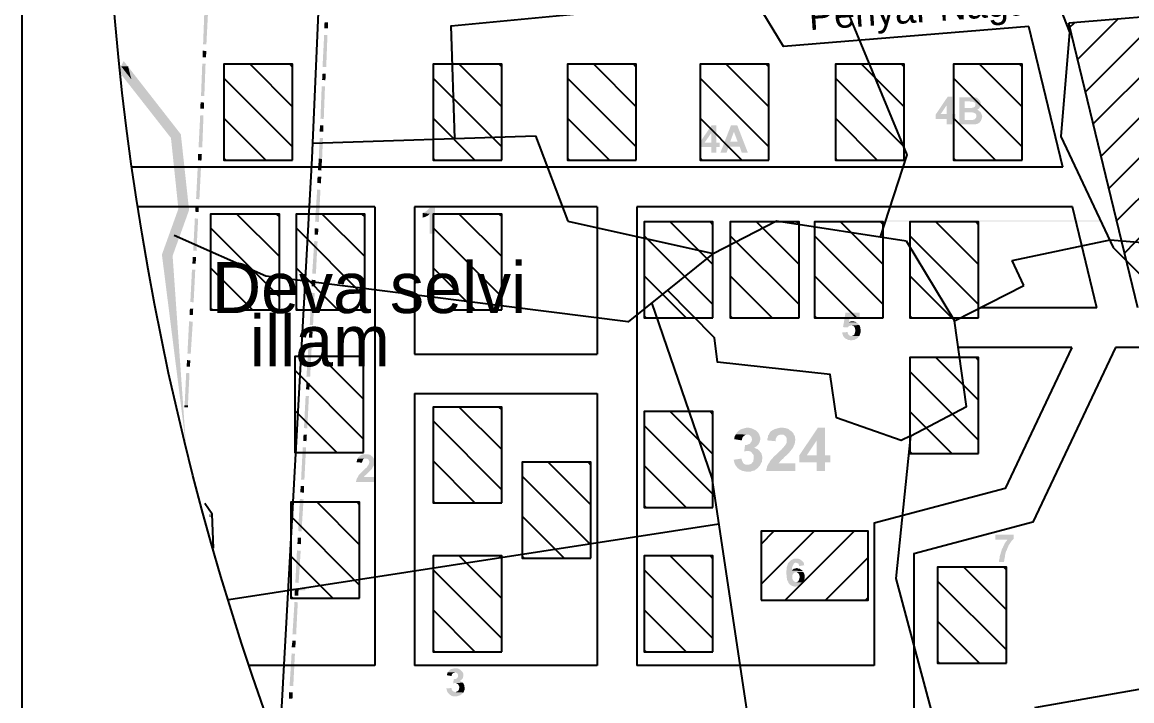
# Model space of a CAD drawing. Header units: metres. Extents: x 297 to 3998, y 336 to 1712.
# Drawn here: x 2798.4 to 2994.3, y 844.6 to 964.4 of the extents above; entities that cross this region are included whole.
import ezdxf

# ---------------------------------------------------------------- set-up
doc = ezdxf.new("R2010")
doc.units = ezdxf.units.M
doc.header["$MEASUREMENT"] = 0
doc.styles.get("Standard").update_dxf_attribs({"font": 'CENSCBK.TTF'})
pattern_1 = [(45, (-2513.5867, 677.9554), (-3.535534, 3.535534), [])]

msp = doc.modelspace()

# ---------------------------------------------------------------- hatches: boundary and pattern name
at = {"linetype": 'Continuous'}
for color, points in [(0, [(2830.528, 966.236), (2830.892, 960.491), (2830.31, 960.491)]), (0, [(2831.183, 966.163), (2830.528, 966.236), (2830.892, 960.491)]), (0, [(2851.69, 963.327), (2852.345, 963.327), (2851.763, 964.418)]), (0, [(2852.345, 963.327), (2851.763, 964.418), (2852.345, 964.418)]), (0, [(2851.399, 956.491), (2852.054, 956.491), (2851.69, 962.163)]), (0, [(2852.054, 956.491), (2851.69, 962.163), (2852.272, 962.163)]), (0, [(2874.598, 943.91), (2874.961, 943.91), (2873.943, 963.909)]), (0, [(2874.961, 943.91), (2873.943, 963.909), (2874.307, 963.618)]), (0, [(2830.892, 959.327), (2830.237, 959.4), (2830.819, 958.236)]), (0, [(2830.237, 959.4), (2830.819, 958.236), (2830.237, 958.236)]), (1, [(2826.383, 944.637), (2815.402, 955.764), (2816.275, 957.582)]), (0, [(2815.838, 956.637), (2816.347, 955.982), (2817.22, 955.982)]), (0, [(2815.838, 956.637), (2817.074, 956.637), (2817.22, 955.982)]), (0, [(2830.164, 957.073), (2830.528, 951.401), (2829.946, 951.401)]), (0, [(2830.746, 957.073), (2830.164, 957.073), (2830.528, 951.401)]), (1, [(2824.638, 943.983), (2826.383, 944.637), (2815.402, 955.764)]), (0, [(2816.347, 955.982), (2817.22, 955.982), (2817.656, 954.309)]), (0, [(2851.327, 954.237), (2851.908, 954.164), (2851.399, 955.328)]), (0, [(2851.908, 954.164), (2851.399, 955.328), (2851.981, 955.328)]), (0, [(2851.036, 947.401), (2851.618, 947.328), (2851.254, 953.073)]), (0, [(2851.618, 947.328), (2851.254, 953.073), (2851.836, 953.073)]), (0, [(2962.592, 951.255), (2961.792, 951.255), (2959.683, 948.128), (2959.683, 947.328), (2961.646, 947.328), (2961.646, 946.383), (2962.592, 946.383), (2962.592, 947.328), (2963.173, 947.328), (2963.173, 948.201), (2960.555, 948.201), (2961.646, 949.801)]), (0, [(2962.592, 951.255), (2961.646, 949.801), (2961.646, 948.201), (2960.555, 948.201), (2962.592, 948.201)]), (0, [(2965.719, 951.182), (2963.828, 951.182), (2963.828, 946.383), (2965.428, 946.383), (2965.791, 946.383), (2966.082, 946.383), (2966.373, 946.383), (2966.664, 946.383), (2966.955, 946.455), (2967.246, 946.601), (2967.464, 946.746), (2967.682, 947.037), (2967.682, 947.11), (2964.773, 947.183), (2964.773, 948.492), (2965.573, 948.492), (2967.61, 948.492), (2967.61, 948.564), (2967.391, 948.71), (2967.246, 948.855), (2967.1, 948.928), (2966.955, 948.928), (2967.1, 949.001), (2967.173, 949.073), (2967.319, 949.146), (2967.391, 949.292), (2964.773, 949.292), (2964.773, 950.455), (2965.355, 950.455), (2967.537, 950.455), (2967.464, 950.528), (2967.464, 950.601), (2967.028, 951.037), (2966.882, 951.11), (2966.737, 951.11), (2966.591, 951.182), (2966.519, 951.182), (2966.373, 951.182), (2965.937, 951.182)]), (0, [(2967.537, 950.455), (2965.355, 950.455), (2965.573, 950.455), (2965.937, 950.382), (2966.155, 950.382), (2966.373, 950.31), (2966.519, 950.237), (2966.664, 950.164), (2966.664, 950.019), (2966.664, 949.873), (2966.664, 949.655), (2966.591, 949.51), (2966.301, 949.364), (2966.01, 949.292), (2965.646, 949.292), (2964.773, 949.292), (2967.391, 949.292), (2967.464, 949.364), (2967.537, 949.583), (2967.61, 949.728), (2967.61, 949.946), (2967.61, 950.164), (2967.61, 950.31)]), (0, [(2829.874, 950.31), (2830.455, 949.146), (2829.801, 949.146)]), (0, [(2830.455, 950.237), (2829.874, 950.31), (2830.455, 949.146)]), (0, [(2967.61, 948.492), (2965.573, 948.492), (2965.864, 948.492), (2966.155, 948.492), (2966.446, 948.419), (2966.737, 948.274), (2966.882, 947.983), (2966.882, 947.837), (2966.882, 947.764), (2966.81, 947.619), (2966.737, 947.474), (2966.519, 947.255), (2966.228, 947.183), (2965.937, 947.183), (2964.773, 947.183), (2967.682, 947.11), (2967.755, 947.255), (2967.828, 947.474), (2967.9, 947.764), (2967.828, 948.055), (2967.755, 948.274), (2967.682, 948.419)]), (0, [(2829.801, 947.983), (2830.164, 942.31), (2829.51, 942.31)]), (0, [(2830.383, 947.983), (2829.801, 947.983), (2830.164, 942.31)]), (1, [(2827.837, 931.257), (2824.638, 943.983), (2826.383, 944.637)]), (0, [(2850.89, 945.074), (2851.545, 945.074), (2850.963, 946.237)]), (0, [(2851.545, 945.074), (2850.963, 946.237), (2851.545, 946.237)]), (0, [(2920.922, 946.237), (2920.122, 946.237), (2918.013, 943.183), (2918.013, 942.383), (2920.049, 942.383), (2920.049, 941.365), (2920.922, 941.365), (2920.922, 942.383), (2921.504, 942.383), (2921.504, 943.183), (2918.886, 943.183), (2920.049, 944.856)]), (0, [(2920.922, 946.237), (2920.049, 944.856), (2920.049, 943.183), (2918.886, 943.183), (2920.922, 943.183)]), (0, [(2924.631, 946.237), (2923.54, 946.237), (2921.649, 941.365), (2922.74, 941.365), (2923.104, 942.456), (2925.067, 942.456), (2923.394, 943.328), (2924.049, 945.074)]), (0, [(2924.631, 946.237), (2924.049, 945.074), (2924.703, 943.328), (2923.394, 943.328), (2925.067, 942.456), (2925.431, 941.365), (2926.521, 941.365)]), (1, [(2825.947, 931.475), (2827.837, 931.257), (2824.638, 943.983)]), (0, [(2850.745, 940.347), (2851.327, 940.274), (2850.89, 943.983)]), (0, [(2851.327, 940.274), (2850.89, 943.983), (2851.472, 943.983)]), (0, [(2825.801, 941.438), (2826.892, 931.329), (2827.692, 931.329)]), (0, [(2830.092, 941.147), (2829.437, 941.147), (2830.019, 939.983)]), (0, [(2829.437, 941.147), (2830.019, 939.983), (2829.437, 940.056)]), (0, [(2829.365, 938.892), (2829.655, 933.147), (2829.074, 933.22)]), (0, [(2829.946, 938.892), (2829.365, 938.892), (2829.655, 933.147)]), (0, [(2850.599, 938.311), (2851.181, 938.238), (2850.745, 940.347)]), (0, [(2851.181, 938.238), (2850.745, 940.347), (2851.327, 940.274)]), (0, [(2850.454, 936.056), (2851.108, 935.983), (2850.527, 937.147)]), (0, [(2851.108, 935.983), (2850.527, 937.147), (2851.181, 937.147)]), (0, [(2850.09, 929.22), (2850.745, 929.148), (2850.454, 934.893)]), (0, [(2850.745, 929.148), (2850.454, 934.893), (2851.036, 934.82)]), (1, [(2823.038, 923.403), (2824.928, 923.184), (2825.947, 931.475)]), (1, [(2824.928, 923.184), (2825.947, 931.475), (2827.837, 931.257)]), (0, [(2829.583, 932.056), (2828.928, 932.056), (2829.51, 930.893)]), (0, [(2828.928, 932.056), (2829.51, 930.893), (2828.928, 930.966)]), (0, [(2871.253, 931.984), (2870.453, 931.984), (2870.453, 931.911), (2870.38, 931.693), (2870.234, 931.547), (2870.089, 931.402), (2869.944, 931.257), (2869.798, 931.111), (2869.58, 930.966), (2869.434, 930.893), (2869.216, 930.82), (2869.071, 930.747), (2870.307, 930.602), (2870.307, 927.111), (2871.253, 927.111)]), (0, [(2869.071, 930.747), (2869.071, 929.875), (2869.144, 929.948), (2869.434, 930.02), (2869.725, 930.166), (2870.016, 930.311), (2870.234, 930.529), (2870.307, 930.602)]), (0, [(2828.855, 929.802), (2829.146, 924.057), (2828.565, 924.13)]), (0, [(2829.437, 929.729), (2828.855, 929.802), (2829.146, 924.057)]), (0, [(2950.811, 929.366), (2950.738, 929.293), (2988.844, 929.293)]), (0, [(2950.811, 929.366), (2988.844, 929.366), (2988.844, 929.293)]), (0, [(2850.018, 926.893), (2850.599, 926.893), (2850.018, 928.057)]), (0, [(2850.599, 926.893), (2850.018, 928.057), (2850.672, 927.984)]), (0, [(2849.581, 920.057), (2850.236, 920.057), (2849.945, 925.802)]), (0, [(2850.236, 920.057), (2849.945, 925.802), (2850.527, 925.73)]), (1, [(2827.281, 889.821), (2823.038, 923.403), (2824.928, 923.184)]), (0, [(2828.492, 922.966), (2829.001, 921.803), (2828.419, 921.803)]), (0, [(2829.074, 922.966), (2828.492, 922.966), (2829.001, 921.803)]), (0, [(2828.346, 920.712), (2828.637, 914.967), (2828.056, 915.039)]), (0, [(2828.928, 920.712), (2828.346, 920.712), (2828.637, 914.967)]), (0, [(2849.509, 917.803), (2850.09, 917.803), (2849.509, 918.966)]), (0, [(2850.09, 917.803), (2849.509, 918.966), (2850.163, 918.894)]), (0, [(2849.145, 910.967), (2849.727, 910.967), (2849.436, 916.639)]), (0, [(2849.727, 910.967), (2849.436, 916.639), (2850.018, 916.639)]), (0, [(2827.983, 913.876), (2828.492, 912.712), (2827.91, 912.712)]), (0, [(2828.565, 913.876), (2827.983, 913.876), (2828.492, 912.712)]), (0, [(2946.229, 913.149), (2943.757, 913.149), (2943.32, 910.603), (2944.048, 910.531), (2944.266, 910.676), (2944.338, 910.822), (2944.484, 910.822), (2944.775, 910.894), (2946.156, 910.967), (2946.084, 911.04), (2946.011, 911.185), (2945.938, 911.258), (2945.793, 911.331), (2945.72, 911.403), (2944.338, 911.476), (2944.484, 912.276), (2946.229, 912.276)]), (0, [(2827.837, 911.622), (2828.128, 905.876), (2827.546, 905.949)]), (0, [(2828.492, 911.549), (2827.837, 911.622), (2828.128, 905.876)]), (0, [(2944.993, 911.622), (2944.847, 911.622), (2944.702, 911.622), (2944.557, 911.549), (2944.338, 911.476), (2945.72, 911.403), (2945.575, 911.476), (2945.429, 911.549), (2945.357, 911.549), (2945.211, 911.622), (2945.066, 911.622)]), (0, [(2849, 908.713), (2849.581, 908.713), (2849.072, 909.876)]), (0, [(2849.581, 908.713), (2849.072, 909.876), (2849.654, 909.803)]), (0, [(2944.12, 909.731), (2943.175, 909.658), (2943.175, 909.585), (2943.248, 909.294), (2943.32, 909.076), (2943.466, 908.858), (2943.611, 908.713), (2943.757, 908.567), (2943.975, 908.494), (2944.193, 908.349), (2944.411, 908.349), (2944.629, 908.276), (2944.847, 908.276), (2945.138, 908.349), (2945.357, 908.349), (2945.575, 908.494), (2945.72, 908.567), (2945.938, 908.713), (2946.084, 908.931), (2946.156, 909.004), (2944.775, 909.004), (2944.557, 909.076), (2944.411, 909.149), (2944.266, 909.294), (2944.193, 909.44), (2944.12, 909.585)]), (0, [(2946.156, 910.967), (2944.775, 910.894), (2944.847, 910.894), (2945.138, 910.822), (2945.357, 910.603), (2945.429, 910.313), (2945.502, 910.022), (2945.429, 909.658), (2945.357, 909.367), (2945.138, 909.149), (2944.92, 909.076), (2944.775, 909.004), (2946.156, 909.004), (2946.229, 909.076), (2946.302, 909.294), (2946.375, 909.513), (2946.447, 909.731), (2946.447, 909.949), (2946.447, 910.167), (2946.375, 910.313), (2946.375, 910.531), (2946.302, 910.749), (2946.229, 910.894)]), (0, [(2848.563, 901.877), (2849.218, 901.877), (2848.927, 907.549)]), (0, [(2849.218, 901.877), (2848.927, 907.549), (2849.509, 907.549)]), (0, [(2827.474, 904.786), (2827.983, 903.622), (2827.401, 903.622)]), (0, [(2828.056, 904.713), (2827.474, 904.786), (2827.983, 903.622)]), (0, [(2827.328, 902.531), (2827.619, 896.568), (2827.037, 896.568)]), (0, [(2827.91, 902.459), (2827.328, 902.531), (2827.619, 896.568)]), (0, [(2848.49, 899.622), (2849.072, 899.55), (2848.563, 900.786)]), (0, [(2849.072, 899.55), (2848.563, 900.786), (2849.145, 900.713)]), (0, [(2848.127, 892.786), (2848.709, 892.714), (2848.418, 898.459)]), (0, [(2848.709, 892.714), (2848.418, 898.459), (2849, 898.459)]), (0, [(2847.981, 890.532), (2848.563, 890.459), (2848.054, 891.623)]), (0, [(2848.563, 890.459), (2848.054, 891.623), (2848.636, 891.623)]), (0, [(2924.413, 891.696), (2924.194, 891.332), (2924.122, 891.041), (2924.122, 890.823), (2925.431, 890.605), (2925.503, 890.896), (2925.576, 891.114), (2925.722, 891.332), (2925.94, 891.477), (2926.158, 891.623), (2926.376, 891.623)]), (0, [(2926.449, 892.859), (2926.303, 892.859), (2926.012, 892.786), (2925.794, 892.714), (2925.503, 892.641), (2925.285, 892.568), (2925.067, 892.423), (2924.849, 892.277), (2924.631, 892.059), (2924.485, 891.841), (2924.413, 891.696), (2926.376, 891.623), (2926.594, 891.623), (2926.812, 891.55), (2927.031, 891.332), (2927.176, 891.114), (2927.249, 890.75), (2927.176, 890.459), (2926.958, 890.168), (2926.885, 890.023), (2926.667, 889.95), (2926.521, 889.878), (2926.303, 889.805), (2926.012, 889.805), (2925.867, 888.641), (2925.94, 888.641), (2926.158, 888.714), (2926.376, 888.714), (2926.521, 888.714), (2928.558, 888.787), (2928.34, 888.932), (2928.194, 889.078), (2927.976, 889.15), (2927.83, 889.223), (2927.612, 889.296), (2927.685, 889.296), (2927.976, 889.514), (2928.194, 889.732), (2928.412, 889.95), (2928.558, 890.241), (2928.63, 890.459), (2928.703, 890.75), (2928.703, 891.041), (2928.63, 891.332), (2928.558, 891.55), (2928.412, 891.841), (2928.267, 892.059), (2928.049, 892.277), (2927.83, 892.423), (2927.54, 892.568), (2927.249, 892.714), (2926.885, 892.786), (2926.667, 892.859)]), (0, [(2932.485, 892.859), (2932.267, 892.859), (2931.976, 892.786), (2931.685, 892.714), (2931.394, 892.641), (2931.176, 892.568), (2930.885, 892.423), (2930.667, 892.277), (2930.448, 892.059), (2930.303, 891.841), (2930.23, 891.623), (2932.412, 891.623), (2932.776, 891.623), (2932.994, 891.477), (2933.212, 891.259), (2933.357, 891.041), (2933.357, 890.75), (2933.357, 890.459), (2933.357, 890.168), (2933.212, 889.95), (2933.139, 889.732), (2933.066, 889.732), (2932.848, 889.441), (2932.63, 889.223), (2932.412, 888.932), (2932.121, 888.714), (2931.903, 888.496), (2931.612, 888.205), (2931.394, 887.987), (2931.103, 887.769), (2930.885, 887.478), (2930.667, 887.26), (2930.448, 886.969), (2930.303, 886.678), (2930.085, 886.387), (2929.939, 886.096), (2929.867, 885.732), (2929.794, 885.441), (2929.721, 885.223), (2934.885, 885.223), (2934.885, 886.532), (2931.976, 886.532), (2931.976, 886.605), (2932.121, 886.75), (2932.267, 886.969), (2932.412, 887.114), (2932.557, 887.26), (2932.776, 887.405), (2932.921, 887.623), (2933.066, 887.769), (2933.285, 887.914), (2933.43, 888.059), (2933.648, 888.278), (2933.794, 888.423), (2933.939, 888.641), (2934.085, 888.787), (2934.23, 889.005), (2934.375, 889.15), (2934.521, 889.368), (2934.594, 889.587), (2934.666, 889.732), (2934.739, 889.878), (2934.812, 890.168), (2934.812, 890.387), (2934.885, 890.605), (2934.885, 890.823), (2934.812, 891.114), (2934.812, 891.332), (2934.739, 891.477), (2934.594, 891.696), (2934.521, 891.914), (2934.375, 892.059), (2934.23, 892.205), (2934.012, 892.35), (2933.794, 892.496), (2933.648, 892.641), (2933.357, 892.714), (2933.139, 892.786), (2932.921, 892.786), (2932.703, 892.859)]), (0, [(2930.23, 891.623), (2930.085, 891.477), (2930.085, 891.259), (2930.012, 891.041), (2929.939, 890.823), (2929.939, 890.605), (2931.394, 890.459), (2931.394, 890.605), (2931.467, 890.968), (2931.612, 891.259), (2931.83, 891.477), (2932.194, 891.623), (2932.412, 891.623)]), (0, [(2940.121, 892.859), (2938.884, 892.859), (2935.612, 887.987), (2935.612, 886.75), (2938.666, 886.75), (2938.666, 885.223), (2940.121, 885.223), (2940.121, 886.75), (2941.066, 886.75), (2941.066, 887.987), (2936.921, 887.987), (2938.666, 890.605)]), (0, [(2940.121, 892.859), (2938.666, 890.605), (2938.666, 887.987), (2936.921, 887.987), (2940.121, 887.987)]), (0, [(2847.618, 883.696), (2848.2, 883.696), (2847.909, 889.368)]), (0, [(2848.2, 883.696), (2847.909, 889.368), (2848.49, 889.368)]), (0, [(2859.035, 888.132), (2858.744, 888.132), (2858.672, 888.132), (2858.526, 888.132), (2858.381, 888.059), (2858.308, 888.059), (2858.163, 887.987), (2858.017, 887.914), (2857.944, 887.841), (2857.944, 887.769), (2857.799, 887.696), (2857.726, 887.623), (2857.653, 887.55), (2857.653, 887.405), (2859.035, 887.405), (2859.181, 887.405), (2859.472, 887.26), (2859.617, 887.041), (2859.69, 886.823), (2859.617, 886.532), (2859.544, 886.314), (2859.326, 886.023), (2859.181, 885.805), (2858.962, 885.66), (2858.817, 885.514), (2858.672, 885.369), (2858.526, 885.223), (2858.308, 885.005), (2858.09, 884.787), (2857.872, 884.569), (2857.726, 884.351), (2857.581, 884.06), (2857.435, 883.842), (2857.363, 883.551), (2857.29, 883.26), (2860.562, 883.26), (2860.562, 884.132), (2858.744, 884.132), (2858.744, 884.205), (2858.817, 884.351), (2859.035, 884.496), (2859.253, 884.714), (2859.472, 884.932), (2859.69, 885.151), (2859.908, 885.369), (2860.126, 885.587), (2860.271, 885.878), (2860.417, 886.096), (2860.49, 886.169), (2860.49, 886.314), (2860.562, 886.605), (2860.562, 886.896), (2860.562, 887.187), (2860.417, 887.478), (2860.271, 887.696), (2860.053, 887.841), (2859.835, 888.059), (2859.472, 888.132), (2859.326, 888.132), (2859.181, 888.132)]), (0, [(2928.558, 888.787), (2926.521, 888.714), (2926.74, 888.714), (2926.958, 888.641), (2927.103, 888.569), (2927.321, 888.278), (2927.467, 888.132), (2927.54, 887.914), (2927.54, 887.696), (2927.54, 887.55), (2927.54, 887.332), (2927.467, 887.114), (2927.467, 886.896), (2927.321, 886.75), (2927.103, 886.46), (2926.885, 886.387), (2926.667, 886.314), (2926.449, 886.314), (2928.63, 886.169), (2928.703, 886.314), (2928.849, 886.605), (2928.994, 886.823), (2928.994, 887.114), (2929.067, 887.405), (2929.067, 887.696), (2928.994, 887.987), (2928.921, 888.278), (2928.776, 888.496), (2928.63, 888.641)]), (0, [(2857.653, 887.405), (2857.581, 887.332), (2857.508, 887.187), (2857.508, 887.041), (2857.435, 886.896), (2857.435, 886.75), (2858.381, 886.678), (2858.381, 886.75), (2858.453, 886.969), (2858.526, 887.187), (2858.672, 887.332), (2858.89, 887.405), (2859.035, 887.405)]), (0, [(2925.431, 887.405), (2923.976, 887.187), (2924.049, 887.041), (2924.122, 886.678), (2924.267, 886.314), (2924.485, 886.023), (2924.703, 885.732), (2924.994, 885.514), (2925.285, 885.369), (2925.576, 885.223), (2925.94, 885.151), (2926.303, 885.078), (2926.594, 885.078), (2926.958, 885.078), (2927.321, 885.223), (2927.685, 885.296), (2927.976, 885.514), (2928.267, 885.732), (2928.485, 886.023), (2928.63, 886.169), (2926.449, 886.314), (2926.158, 886.314), (2925.867, 886.46), (2925.649, 886.678), (2925.503, 886.969), (2925.431, 887.187)]), (0, [(2847.472, 881.442), (2848.127, 881.369), (2847.545, 882.533)]), (0, [(2848.127, 881.369), (2847.545, 882.533), (2848.127, 882.533)]), (0, [(2847.109, 874.606), (2847.691, 874.533), (2847.4, 880.278)]), (0, [(2847.691, 874.533), (2847.4, 880.278), (2848.054, 880.205)]), (0, [(2973.427, 873.951), (2970.228, 873.951), (2970.228, 873.079), (2972.336, 873.079), (2972.264, 872.933), (2972.118, 872.788), (2971.973, 872.57), (2971.827, 872.351), (2971.755, 872.133), (2971.609, 871.915), (2971.537, 871.697), (2971.391, 871.479), (2971.318, 871.188), (2971.246, 870.97), (2971.173, 870.752), (2971.1, 870.461), (2971.027, 870.243), (2970.955, 870.024), (2970.955, 869.733), (2970.882, 869.515), (2970.882, 869.297), (2970.882, 869.152), (2971.755, 869.152), (2971.755, 869.224), (2971.827, 869.515), (2971.827, 869.733), (2971.9, 870.024), (2971.9, 870.315), (2971.973, 870.533), (2972.046, 870.824), (2972.118, 871.042), (2972.264, 871.333), (2972.336, 871.552), (2972.482, 871.842), (2972.555, 872.061), (2972.7, 872.279), (2972.846, 872.497), (2972.991, 872.715), (2973.136, 872.933), (2973.355, 873.151), (2973.427, 873.224)]), (0, [(2846.963, 872.351), (2847.618, 872.279), (2847.036, 873.442)]), (0, [(2847.618, 872.279), (2847.036, 873.442), (2847.618, 873.442)]), (0, [(2846.6, 865.516), (2847.181, 865.443), (2846.891, 871.188)]), (0, [(2847.181, 865.443), (2846.891, 871.188), (2847.545, 871.115)]), (0, [(2933.721, 869.079), (2933.648, 869.006), (2933.576, 868.861), (2933.503, 868.57), (2933.43, 868.352), (2933.357, 868.206), (2933.357, 867.988), (2933.357, 867.77), (2933.285, 867.552), (2933.285, 867.261), (2933.285, 867.043), (2933.357, 866.825), (2933.357, 866.606), (2933.357, 866.388), (2933.43, 866.243), (2933.43, 866.025), (2933.576, 865.734), (2933.648, 865.661), (2933.648, 865.516), (2933.866, 865.225), (2934.157, 865.007), (2934.521, 864.861), (2934.885, 864.788), (2935.248, 864.861), (2935.612, 864.934), (2935.903, 865.079), (2936.194, 865.37), (2936.266, 865.443), (2936.339, 865.516), (2935.03, 865.588), (2934.739, 865.661), (2934.521, 865.879), (2934.375, 866.17), (2934.375, 866.461), (2934.375, 866.825), (2934.521, 867.043), (2934.666, 867.261), (2934.957, 867.334), (2936.266, 867.406), (2936.194, 867.479), (2936.121, 867.552), (2934.303, 867.625), (2934.303, 867.77), (2934.303, 868.134), (2934.448, 868.497), (2934.594, 868.788), (2934.739, 868.934), (2934.885, 869.006), (2935.03, 869.006)]), (0, [(2935.103, 869.733), (2934.666, 869.733), (2934.375, 869.588), (2934.085, 869.443), (2933.794, 869.152), (2933.721, 869.079), (2935.03, 869.006), (2935.248, 868.934), (2935.394, 868.934), (2935.466, 868.788), (2935.539, 868.643), (2935.539, 868.424), (2936.484, 868.57), (2936.412, 868.715), (2936.412, 868.861), (2936.339, 869.079), (2936.048, 869.37), (2935.757, 869.588), (2935.612, 869.661), (2935.394, 869.733), (2935.248, 869.733)]), (0, [(2935.175, 868.061), (2935.103, 868.061), (2934.885, 867.988), (2934.666, 867.988), (2934.521, 867.843), (2934.375, 867.77), (2934.303, 867.625), (2936.121, 867.552), (2936.121, 867.697), (2935.903, 867.77), (2935.757, 867.915), (2935.612, 867.988), (2935.394, 867.988), (2935.248, 868.061)]), (0, [(2936.266, 867.406), (2934.957, 867.334), (2935.03, 867.334), (2935.248, 867.261), (2935.466, 867.115), (2935.612, 866.825), (2935.684, 866.534), (2935.612, 866.243), (2935.539, 865.952), (2935.394, 865.734), (2935.175, 865.588), (2935.03, 865.588), (2936.339, 865.516), (2936.412, 865.661), (2936.484, 866.025), (2936.557, 866.461), (2936.557, 866.825), (2936.412, 867.188), (2936.339, 867.334)]), (0, [(2845.363, 864.57), (2848.418, 864.57), (2845.291, 864.134)]), (0, [(2848.418, 864.57), (2845.291, 864.134), (2848.345, 864.134)]), (0, [(2846.454, 863.188), (2847.109, 863.188), (2846.527, 864.352)]), (0, [(2847.109, 863.188), (2846.527, 864.352), (2847.181, 864.279)]), (0, [(2846.091, 856.353), (2846.745, 856.353), (2846.454, 862.098)]), (0, [(2846.745, 856.353), (2846.454, 862.098), (2847.036, 862.025)]), (0, [(2845.945, 854.098), (2846.6, 854.098), (2846.091, 855.262)]), (0, [(2846.6, 854.098), (2846.091, 855.262), (2846.672, 855.262)]), (0, [(2845.582, 847.262), (2846.236, 847.262), (2845.945, 853.007)]), (0, [(2846.236, 847.262), (2845.945, 853.007), (2846.527, 852.935)]), (0, [(2873.507, 849.662), (2873.434, 849.517), (2873.434, 849.444), (2873.361, 849.226), (2873.361, 849.153), (2874.234, 849.008), (2874.234, 849.226), (2874.307, 849.371), (2874.452, 849.517), (2874.67, 849.589), (2874.816, 849.662)]), (0, [(2874.889, 850.389), (2874.743, 850.389), (2874.452, 850.317), (2874.089, 850.244), (2873.798, 850.026), (2873.58, 849.735), (2873.507, 849.662), (2874.816, 849.662), (2875.034, 849.589), (2875.252, 849.444), (2875.325, 849.226), (2875.325, 849.08), (2875.325, 848.862), (2875.18, 848.644), (2874.961, 848.499), (2874.743, 848.499), (2874.598, 848.499), (2874.452, 847.699), (2874.525, 847.699), (2874.67, 847.771), (2874.743, 847.771), (2874.889, 847.771), (2876.198, 847.844), (2876.052, 847.917), (2875.98, 847.99), (2875.834, 848.062), (2875.689, 848.062), (2875.616, 848.135), (2875.834, 848.28), (2875.98, 848.426), (2876.125, 848.571), (2876.198, 848.717), (2876.27, 849.08), (2876.27, 849.444), (2876.125, 849.735), (2875.834, 850.026), (2875.543, 850.244), (2875.325, 850.317), (2875.107, 850.389), (2874.961, 850.389)]), (0, [(2874.161, 846.899), (2873.289, 846.826), (2873.289, 846.753), (2873.361, 846.462), (2873.434, 846.244), (2873.58, 846.026), (2873.725, 845.881), (2873.871, 845.735), (2874.089, 845.59), (2874.234, 845.517), (2874.452, 845.444), (2874.67, 845.444), (2874.961, 845.444), (2875.18, 845.444), (2875.398, 845.517), (2875.616, 845.59), (2875.761, 845.662), (2875.98, 845.808), (2876.198, 846.026), (2876.27, 846.099), (2874.889, 846.171), (2874.67, 846.244), (2874.452, 846.317), (2874.307, 846.462), (2874.234, 846.608), (2874.234, 846.753)]), (0, [(2876.198, 847.844), (2874.889, 847.771), (2875.034, 847.771), (2875.107, 847.699), (2875.252, 847.626), (2875.398, 847.48), (2875.47, 847.335), (2875.543, 847.19), (2875.543, 846.899), (2875.47, 846.608), (2875.398, 846.462), (2875.325, 846.39), (2875.107, 846.244), (2874.961, 846.244), (2874.889, 846.171), (2876.27, 846.099), (2876.343, 846.244), (2876.489, 846.608), (2876.489, 846.971), (2876.416, 847.408), (2876.343, 847.553), (2876.27, 847.699), (2876.27, 847.771)]), (0, [(2845.509, 845.008), (2846.091, 845.008), (2845.509, 846.171)]), (0, [(2846.091, 845.008), (2845.509, 846.171), (2846.163, 846.099)])]:
    msp.add_hatch(color=color, dxfattribs=at).paths.add_polyline_path(points)
h = msp.add_hatch()
h.set_pattern_fill('ANSI31', color=2, scale=40, style=0)
h.set_pattern_definition(pattern_1)
h.paths.add_polyline_path([(3006.861, 966.04), (3005.98, 966.119), (2983.198, 964.258), (2992.484, 925.847), (3011.897, 924.13)])
h = msp.add_hatch()
h.set_pattern_fill('ANSI31', color=2, scale=40, angle=270, style=0)
h.set_pattern_definition([(315, (2137.7776, 6812.6173), (3.535534, 3.535534), [])])
h.paths.add_polyline_path([(2846.122, 956.997), (2833.982, 956.997), (2833.982, 940.056), (2846.122, 940.056)])
h = msp.add_hatch()
h.set_pattern_fill('ANSI31', color=2, scale=40, angle=270, style=0)
h.set_pattern_definition([(315, (2174.707, 6812.6173), (3.535534, 3.535534), [])])
h.paths.add_polyline_path([(2883.052, 956.997), (2870.911, 956.997), (2870.911, 940.056), (2883.052, 940.056)])
h = msp.add_hatch()
h.set_pattern_fill('ANSI31', color=2, scale=40, angle=270, style=0)
h.set_pattern_definition([(315, (2198.4694, 6812.6173), (3.535534, 3.535534), [])])
h.paths.add_polyline_path([(2906.814, 956.997), (2894.674, 956.997), (2894.674, 940.056), (2906.814, 940.056)])
h = msp.add_hatch()
h.set_pattern_fill('ANSI31', color=2, scale=40, angle=270, style=0)
h.set_pattern_definition([(315, (2221.856, 6812.6173), (3.535534, 3.535534), [])])
h.paths.add_polyline_path([(2930.2, 956.997), (2918.06, 956.997), (2918.06, 940.056), (2930.2, 940.056)])
h = msp.add_hatch()
h.set_pattern_fill('ANSI31', color=2, scale=40, angle=270, style=0)
h.set_pattern_definition([(315, (2245.7564, 6812.6173), (3.535534, 3.535534), [])])
h.paths.add_polyline_path([(2954.101, 956.997), (2941.961, 956.997), (2941.961, 940.056), (2954.101, 940.056)])
h = msp.add_hatch()
h.set_pattern_fill('ANSI31', color=2, scale=40, angle=270, style=0)
h.set_pattern_definition([(315, (2266.6175, 6812.6173), (3.535534, 3.535534), [])])
h.paths.add_polyline_path([(2974.962, 956.997), (2962.822, 956.997), (2962.822, 940.056), (2974.962, 940.056)])
h = msp.add_hatch()
h.set_pattern_fill('ANSI31', color=2, scale=40, style=0)
h.set_pattern_definition(pattern_1)
h.paths.add_polyline_path([(3011.897, 924.13), (2992.484, 925.847), (2993.338, 922.313), (3001.606, 914), (3067.375, 914), (3066.73, 918.167), (3049.64, 934.311)])
h = msp.add_hatch()
h.set_pattern_fill('ANSI31', color=2, scale=40, angle=270, style=0)
h.set_pattern_definition([(315, (2135.4317, 6786.185), (3.535534, 3.535534), [])])
h.paths.add_polyline_path([(2843.776, 930.565), (2831.636, 930.565), (2831.636, 913.624), (2843.776, 913.624)])
h = msp.add_hatch()
h.set_pattern_fill('ANSI31', color=2, scale=40, angle=270, style=0)
h.set_pattern_definition([(315, (2150.5145, 6786.185), (3.535534, 3.535534), [])])
h.paths.add_polyline_path([(2858.859, 930.565), (2846.719, 930.565), (2846.719, 913.624), (2858.859, 913.624)])
h = msp.add_hatch()
h.set_pattern_fill('ANSI31', color=2, scale=40, angle=270, style=0)
h.set_pattern_definition([(315, (2174.707, 6786.185), (3.535534, 3.535534), [])])
h.paths.add_polyline_path([(2883.052, 930.565), (2870.911, 930.565), (2870.911, 913.624), (2883.052, 913.624)])
h = msp.add_hatch()
h.set_pattern_fill('ANSI31', color=2, scale=40, angle=270, style=0)
h.set_pattern_definition([(315, (2212.0013, 6784.797), (3.535534, 3.535534), [])])
h.paths.add_polyline_path([(2920.346, 929.177), (2908.206, 929.177), (2908.206, 912.236), (2920.346, 912.236)])
h = msp.add_hatch()
h.set_pattern_fill('ANSI31', color=2, scale=40, angle=270, style=0)
h.set_pattern_definition([(315, (2227.206, 6784.797), (3.535534, 3.535534), [])])
h.paths.add_polyline_path([(2935.551, 929.177), (2923.41, 929.177), (2923.41, 912.236), (2935.551, 912.236)])
h = msp.add_hatch()
h.set_pattern_fill('ANSI31', color=2, scale=40, angle=270, style=0)
h.set_pattern_definition([(315, (2242.073, 6784.797), (3.535534, 3.535534), [])])
h.paths.add_polyline_path([(2950.417, 929.177), (2938.277, 929.177), (2938.277, 912.236), (2950.417, 912.236)])
h = msp.add_hatch()
h.set_pattern_fill('ANSI31', color=2, scale=40, angle=270, style=0)
h.set_pattern_definition([(315, (2258.912, 6784.797), (3.535534, 3.535534), [])])
h.paths.add_polyline_path([(2967.256, 929.177), (2955.116, 929.177), (2955.116, 912.236), (2967.256, 912.236)])
h = msp.add_hatch()
h.set_pattern_fill('ANSI31', color=2, scale=40, angle=270, style=0)
h.set_pattern_definition([(315, (2150.306, 6761.052), (3.535534, 3.535534), [])])
h.paths.add_polyline_path([(2858.65, 905.432), (2846.51, 905.432), (2846.51, 888.491), (2858.65, 888.491)])
h = msp.add_hatch()
h.set_pattern_fill('ANSI31', color=2, scale=40, angle=270, style=0)
h.set_pattern_definition([(315, (2258.912, 6760.867), (3.535534, 3.535534), [])])
h.paths.add_polyline_path([(2967.256, 905.247), (2955.116, 905.247), (2955.116, 888.306), (2967.256, 888.306)])
h = msp.add_hatch()
h.set_pattern_fill('ANSI31', color=2, scale=40, angle=270, style=0)
h.set_pattern_definition([(315, (2174.707, 6752.1207), (3.535534, 3.535534), [])])
h.paths.add_polyline_path([(2883.052, 896.501), (2870.911, 896.501), (2870.911, 879.56), (2883.052, 879.56)])
h = msp.add_hatch()
h.set_pattern_fill('ANSI31', color=2, scale=40, angle=270, style=0)
h.set_pattern_definition([(315, (2212.0013, 6751.334), (3.535534, 3.535534), [])])
h.paths.add_polyline_path([(2920.346, 895.714), (2908.206, 895.714), (2908.206, 878.773), (2920.346, 878.773)])
h = msp.add_hatch()
h.set_pattern_fill('ANSI31', color=2, scale=40, angle=270, style=0)
h.set_pattern_definition([(315, (2190.4536, 6742.386), (3.535534, 3.535534), [])])
h.paths.add_polyline_path([(2898.798, 886.766), (2886.658, 886.766), (2886.658, 869.825), (2898.798, 869.825)])
h = msp.add_hatch()
h.set_pattern_fill('ANSI31', color=2, scale=40, angle=270, style=0)
h.set_pattern_definition([(315, (2149.6136, 6735.3), (3.535534, 3.535534), [])])
h.paths.add_polyline_path([(2857.958, 879.68), (2845.818, 879.68), (2845.818, 862.739), (2857.958, 862.739)])
h = msp.add_hatch()
h.set_pattern_fill('ANSI31', color=2, scale=40, angle=180, style=0)
h.set_pattern_definition([(225, (8803.3493, 1570.7624), (3.535534, -3.535534), [])])
h.paths.add_polyline_path([(2947.729, 862.418), (2947.729, 874.558), (2928.882, 874.558), (2928.882, 862.418)])
h = msp.add_hatch()
h.set_pattern_fill('ANSI31', color=2, scale=40, angle=270, style=0)
h.set_pattern_definition([(315, (2174.707, 6725.829), (3.535534, 3.535534), [])])
h.paths.add_polyline_path([(2883.052, 870.209), (2870.911, 870.209), (2870.911, 853.268), (2883.052, 853.268)])
h = msp.add_hatch()
h.set_pattern_fill('ANSI31', color=2, scale=40, angle=270, style=0)
h.set_pattern_definition([(315, (2212.0013, 6725.829), (3.535534, 3.535534), [])])
h.paths.add_polyline_path([(2920.346, 870.209), (2908.206, 870.209), (2908.206, 853.268), (2920.346, 853.268)])
h = msp.add_hatch()
h.set_pattern_fill('ANSI31', color=2, scale=40, angle=270, style=0)
h.set_pattern_definition([(315, (2263.8187, 6723.856), (3.535534, 3.535534), [])])
h.paths.add_polyline_path([(2972.163, 868.236), (2960.023, 868.236), (2960.023, 851.295), (2972.163, 851.295)])

# ---------------------------------------------------------------- linework, layer by layer
at = {"color": 2}
for p, q in [((2995.348, 914), (2983.198, 964.258)), ((2982.141, 938.841), (2976.136, 963.682)), ((2982.141, 938.841), (2817.78, 938.841)), ((2860.614, 931.841), (2818.828, 931.841)), ((2860.614, 931.841), (2860.614, 850.853)), ((2899.881, 931.841), (2867.614, 931.841)), ((2867.614, 931.841), (2867.614, 905.855)), ((2899.881, 931.841), (2899.881, 905.855)), ((2983.834, 931.841), (2906.881, 931.841)), ((2906.881, 931.841), (2906.881, 850.853)), ((2988.147, 914), (2983.834, 931.841)), ((2988.147, 914), (2967.532, 914)), ((2867.614, 905.855), (2899.881, 905.855)), ((2983.709, 907), (2963.683, 907)), ((3066.279, 907), (2991.455, 907)), ((2867.614, 898.855), (2867.614, 850.853)), ((2867.614, 898.855), (2899.881, 898.855)), ((2899.881, 898.855), (2899.881, 850.853)), ((2860.614, 850.853), (2838.571, 850.853)), ((2899.881, 850.853), (2867.614, 850.853)), ((2948.844, 850.853), (2906.881, 850.853))]:
    msp.add_line(p, q, dxfattribs=at)
at = {"color": 0, "linetype": 'Continuous'}
for p, q in [((2849.625, 943.079), (2888.997, 944.347)), ((2888.997, 944.347), (2894.742, 929.293)), ((2894.742, 929.293), (2920.413, 923.621)), ((2920.413, 923.621), (2931.539, 929.366)), ((2931.539, 929.366), (2954.447, 925.802)), ((2954.447, 925.802), (2963.028, 911.694)), ((2973.209, 922.384), (2990.517, 926.021)), ((2990.517, 926.021), (3011.897, 924.13)), ((2975.245, 917.948), (2973.209, 922.384)), ((2963.028, 911.694), (2975.245, 917.948)), ((2977.209, 843.481), (3013.497, 849.88))]:
    msp.add_line(p, q, dxfattribs=at)
at = {"color": 7}
msp.add_lwpolyline([(3998.036, 499.936), (2798.366, 499.936), (2798.366, 1561.819), (3998.036, 1561.819)], close=True, dxfattribs=at)
at = {"color": 0, "linetype": 'Continuous'}
for points in [[(2857.653, 1127.025), (2849.509, 940.42), (2843.767, 836.081)], [(2977.863, 976.708), (2983.318, 962.673), (2981.79, 944.274), (2991.026, 924.639), (3003.898, 911.694), (3016.115, 907.622), (3025.206, 892.786), (3024.551, 856.498), (3025.496, 855.044)], [(2874.743, 943.91), (2874.089, 963.763), (2924.776, 968.636), (2929.649, 972.417)], [(2943.029, 968.927), (2954.592, 941.001), (2949.865, 926.53)], [(2920.413, 923.621), (2905.359, 911.549), (2841.364, 919.621), (2825.219, 926.748)], [(2955.319, 891.405), (2953.574, 890.605), (2942.157, 894.604), (2941.066, 902.24), (2921.14, 904.422), (2920.631, 908.713), (2912.341, 917.148)], [(2928.412, 829.373), (2920.195, 883.914), (2909.577, 914.967)], [(2962.955, 827.991), (2952.701, 866.243), (2955.319, 891.405), (2965.137, 896.568), (2963.028, 911.694)], [(2827.619, 896.568), (2827.037, 896.568)], [(2832.135, 871.597), (2831.91, 877.587), (2830.61, 879.475)], [(2921.358, 875.842), (2834.847, 862.462)]]:
    msp.add_lwpolyline(points, dxfattribs=at)
at = {"color": 2}
for points in [[(2976.136, 963.682), (2932.817, 960.143), (2908.739, 999.812), (2897.871, 1030.909), (2871.475, 1044.076)], [(3067.375, 960.627), (3005.98, 966.119), (2983.198, 964.258)], [(2983.709, 907), (2971.924, 882.124), (2948.844, 875.994), (2948.844, 850.853)], [(2991.455, 907), (2976.86, 876.192), (2955.844, 870.61), (2955.844, 780.004)]]:
    msp.add_lwpolyline(points, dxfattribs=at)
for points in [[(2846.122, 940.056), (2846.122, 956.997), (2833.982, 956.997), (2833.982, 940.056)], [(2883.052, 940.056), (2883.052, 956.997), (2870.911, 956.997), (2870.911, 940.056)], [(2906.814, 940.056), (2906.814, 956.997), (2894.674, 956.997), (2894.674, 940.056)], [(2930.2, 940.056), (2930.2, 956.997), (2918.06, 956.997), (2918.06, 940.056)], [(2954.101, 940.056), (2954.101, 956.997), (2941.961, 956.997), (2941.961, 940.056)], [(2974.962, 940.056), (2974.962, 956.997), (2962.822, 956.997), (2962.822, 940.056)], [(2843.776, 913.624), (2843.776, 930.565), (2831.636, 930.565), (2831.636, 913.624)], [(2858.859, 913.624), (2858.859, 930.565), (2846.719, 930.565), (2846.719, 913.624)], [(2883.052, 913.624), (2883.052, 930.565), (2870.911, 930.565), (2870.911, 913.624)], [(2920.346, 912.236), (2920.346, 929.177), (2908.206, 929.177), (2908.206, 912.236)], [(2935.551, 912.236), (2935.551, 929.177), (2923.41, 929.177), (2923.41, 912.236)], [(2950.417, 912.236), (2950.417, 929.177), (2938.277, 929.177), (2938.277, 912.236)], [(2967.256, 912.236), (2967.256, 929.177), (2955.116, 929.177), (2955.116, 912.236)], [(2858.65, 888.491), (2858.65, 905.432), (2846.51, 905.432), (2846.51, 888.491)], [(2967.256, 888.306), (2967.256, 905.247), (2955.116, 905.247), (2955.116, 888.306)], [(2883.052, 879.56), (2883.052, 896.501), (2870.911, 896.501), (2870.911, 879.56)], [(2920.346, 878.773), (2920.346, 895.714), (2908.206, 895.714), (2908.206, 878.773)], [(2898.798, 869.825), (2898.798, 886.766), (2886.658, 886.766), (2886.658, 869.825)], [(2857.958, 862.739), (2857.958, 879.68), (2845.818, 879.68), (2845.818, 862.739)], [(2928.882, 862.418), (2947.729, 862.418), (2947.729, 874.558), (2928.882, 874.558)], [(2883.052, 853.268), (2883.052, 870.209), (2870.911, 870.209), (2870.911, 853.268)], [(2920.346, 853.268), (2920.346, 870.209), (2908.206, 870.209), (2908.206, 853.268)], [(2972.163, 851.295), (2972.163, 868.236), (2960.023, 868.236), (2960.023, 851.295)]]:
    msp.add_lwpolyline(points, close=True, dxfattribs=at)
at = {"color": 1, "linetype": 'ByBlock'}
msp.add_circle((3312.782, 1009.358), 500, dxfattribs=at)

# ---------------------------------------------------------------- texts
at = {"color": 4, "linetype": 'Continuous'}
msp.add_text('Periyar Nagar 2nd street,', height=5, rotation=4.05638, dxfattribs=at).set_placement((2937.403, 963.01))
for s, p in [('Deva selvi  ', (2831.867, 913.086)), ('  illam', (2831.867, 903.692))]:
    msp.add_text(s, height=9, dxfattribs=at).set_placement(p)
at = {"color": 2, "linetype": 'ByBlock', "insert": (2831.36, 877.607), "char_height": 0.5, "attachment_point": 1}
msp.add_mtext_dynamic_manual_height_columns('6', width=3.3233, gutter_width=12.5, heights=[0], dxfattribs=at)

doc.saveas('drawing.dxf')
